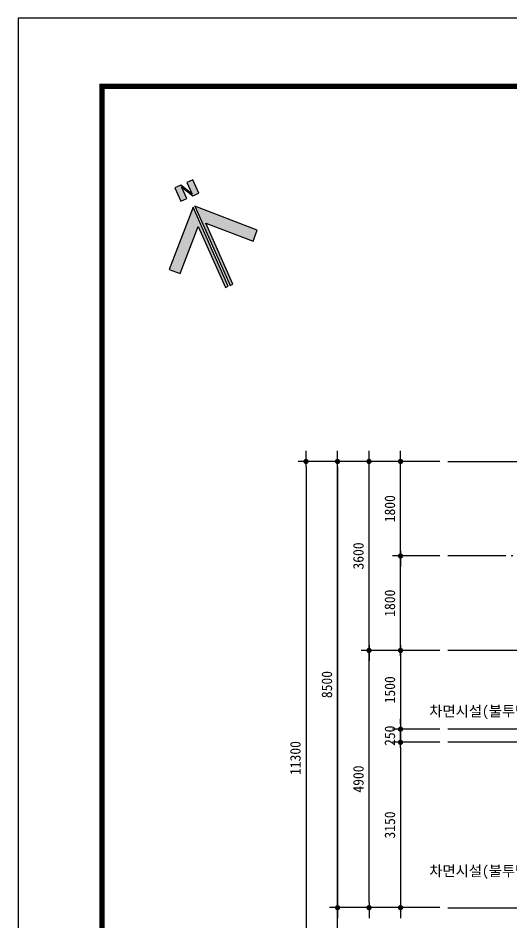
# Model space of a CAD drawing. Header units: millimetres. Extents: x 0 to 42050, y 0 to 29700.
# Drawn here: x 0 to 9407, y 12464 to 29700 of the extents above; entities that cross this region are included whole.
import ezdxf
from ezdxf.enums import TextEntityAlignment as Align

# ---------------------------------------------------------------- set-up
doc = ezdxf.new("R2010")
doc.units = ezdxf.units.MM
doc.header["$LTSCALE"] = 100
doc.linetypes.add('CEN', pattern=[52.3, 50, -1, 0.3, -1])
for name, color, linetype in [('CEN', 1, 'CEN'), ('RXANNOT', 6, 'Continuous'), ('RXDIM', 7, 'Continuous'), ('RXLEADER', 7, 'Continuous')]:
    doc.layers.add(name, color=color, linetype=linetype)
doc.styles.add('굴림체', font='')
doc.styles.get('굴림체').set_extended_font_data('GulimChe')
doc.dimstyles.new('NDIM 100', dxfattribs={"dimscale": 100, "dimtxt": 2, "dimasz": 1, "dimexe": 1.5, "dimexo": 1.5, "dimgap": 1, "dimtad": 1, "dimdec": 0, "dimtxsty": '굴림체', "dimblk1": '_RXDOT', "dimblk2": '_RXDOT', "dimsah": 1, "dimcen": 3, "dimclrd": 6, "dimclre": 6, "dimclrt": 3, "dimazin": 3, "dimtfac": 1, "dimtdec": 0, "dimtix": 1, "dimtmove": 2, "dimatfit": 3, "dimldrblk": '_RXDOT'})

# ---------------------------------------------------------------- blocks, each defined once
blk = doc.blocks.new('A$C641937F6')
h = blk.add_hatch(color=256)
h.paths.add_polyline_path([(17.12, 41.85), (19.62, 37), (22.12, 37), (22.12, 42.5), (19.62, 42.5), (19.62, 37.65), (17.12, 42.5), (14.62, 42.5), (14.62, 37), (17.12, 37)])
h.paths.add_polyline_path([(18.75, 0), (19.95, 0), (19.95, 25.44), (33.57, 11.82), (36.75, 15), (18.75, 33)])
h.paths.add_polyline_path([(18, 0), (18, 33), (0, 15), (3.18, 11.82), (16.8, 25.44), (16.8, 0)])
for points in [[(17.12, 41.85), (19.62, 37), (22.12, 37), (22.12, 42.5), (19.62, 42.5), (19.62, 37.65), (17.12, 42.5), (14.62, 42.5), (14.62, 37), (17.12, 37)], [(18, 0), (18, 33), (0, 15), (3.18, 11.82), (16.8, 25.44), (16.8, 0), (18, 0)], [(18.75, 0), (19.95, 0), (19.95, 25.44), (33.57, 11.82), (36.75, 15), (18.75, 33), (18.75, 0)]]:
    blk.add_lwpolyline(points, close=True)
blk = doc.blocks.new('A$C4838202B')
at = {"color": 2, "const_width": 2}
blk.add_lwpolyline([(32, 26), (810, 26), (810, 568), (32, 568)], close=True, dxfattribs=at)
at = {"layer": 'DEFPOINTS'}
blk.add_lwpolyline([(0, 0), (841, 0), (841, 594), (0, 594)], close=True, dxfattribs=at)
blk = doc.blocks.new('_RXDOT')
at = {"color": 0, "linetype": 'ByBlock'}
blk.add_line((-1, 0), (2, 0), dxfattribs=at)
at = {"color": 0, "linetype": 'ByBlock', "const_width": 0.5}
blk.add_lwpolyline([(-0.25, 0, 1), (0.25, 0, 1)], format="xyb", close=True, dxfattribs=at)
blk = doc.blocks.new('*D33')
at = {"layer": 'DEFPOINTS', "color": 0, "transparency": 16777216}
for p in [(8185, 21254), (6085, 12754), (8185, 12754)]:
    blk.add_point(p, dxfattribs=at)
at = {"layer": 'RXDIM', "color": 6, "lineweight": -2, "transparency": 16777216}
for p, q in [((8035, 21254), (5935, 21254)), ((6085, 21154), (6085, 12854)), ((8035, 12754), (5935, 12754))]:
    blk.add_line(p, q, dxfattribs=at)
at = {"layer": 'RXDIM', "color": 6, "lineweight": -2, "transparency": 16777216, "xscale": 100, "yscale": 100, "zscale": 100}
for p, rotation in [((6085, 21254), 90), ((6085, 12754), 270)]:
    blk.add_blockref('_RXDOT', p, dxfattribs=dict(at, rotation=rotation))
at = {"layer": 'RXDIM', "color": 3, "transparency": 16777216, "insert": (5883, 17004), "char_height": 200, "attachment_point": 5, "rotation": 90, "style": '굴림체'}
blk.add_mtext('\\A1;8500', dxfattribs=at)
blk = doc.blocks.new('*D34')
at = {"layer": 'DEFPOINTS', "color": 0, "transparency": 16777216}
for p in [(6085, 12754), (8185, 12754), (8185, 9954)]:
    blk.add_point(p, dxfattribs=at)
at = {"layer": 'RXDIM', "color": 6, "lineweight": -2, "transparency": 16777216}
for p, q in [((8035, 12754), (5935, 12754)), ((6085, 10054), (6085, 12654)), ((8035, 9954), (5935, 9954))]:
    blk.add_line(p, q, dxfattribs=at)
at = {"layer": 'RXDIM', "color": 6, "lineweight": -2, "transparency": 16777216, "xscale": 100, "yscale": 100, "zscale": 100}
for p, rotation in [((6085, 12754), 90), ((6085, 9954), 270)]:
    blk.add_blockref('_RXDOT', p, dxfattribs=dict(at, rotation=rotation))
at = {"layer": 'RXDIM', "color": 3, "transparency": 16777216, "insert": (5883, 11354), "char_height": 200, "attachment_point": 5, "rotation": 90, "style": '굴림체'}
blk.add_mtext('\\A1;2800', dxfattribs=at)
blk = doc.blocks.new('*D35')
at = {"layer": 'DEFPOINTS', "color": 0, "transparency": 16777216}
for p in [(6685, 17654), (8185, 17654), (8185, 12754)]:
    blk.add_point(p, dxfattribs=at)
at = {"layer": 'RXDIM', "color": 6, "lineweight": -2, "transparency": 16777216}
for p, q in [((8035, 17654), (6535, 17654)), ((6685, 12854), (6685, 17554)), ((8035, 12754), (6535, 12754))]:
    blk.add_line(p, q, dxfattribs=at)
at = {"layer": 'RXDIM', "color": 6, "lineweight": -2, "transparency": 16777216, "xscale": 100, "yscale": 100, "zscale": 100}
for p, rotation in [((6685, 17654), 90), ((6685, 12754), 270)]:
    blk.add_blockref('_RXDOT', p, dxfattribs=dict(at, rotation=rotation))
at = {"layer": 'RXDIM', "color": 3, "transparency": 16777216, "insert": (6483, 15204), "char_height": 200, "attachment_point": 5, "rotation": 90, "style": '굴림체'}
blk.add_mtext('\\A1;4900', dxfattribs=at)
blk = doc.blocks.new('*D36')
at = {"layer": 'DEFPOINTS', "color": 0, "transparency": 16777216}
for p in [(7285, 19454), (8185, 19454), (8185, 17654)]:
    blk.add_point(p, dxfattribs=at)
at = {"layer": 'RXDIM', "color": 6, "lineweight": -2, "transparency": 16777216}
for p, q in [((8035, 19454), (7135, 19454)), ((7285, 17754), (7285, 19354)), ((8035, 17654), (7135, 17654))]:
    blk.add_line(p, q, dxfattribs=at)
at = {"layer": 'RXDIM', "color": 6, "lineweight": -2, "transparency": 16777216, "xscale": 100, "yscale": 100, "zscale": 100}
for p, rotation in [((7285, 19454), 90), ((7285, 17654), 270)]:
    blk.add_blockref('_RXDOT', p, dxfattribs=dict(at, rotation=rotation))
at = {"layer": 'RXDIM', "color": 3, "transparency": 16777216, "insert": (7083, 18554), "char_height": 200, "attachment_point": 5, "rotation": 90, "style": '굴림체'}
blk.add_mtext('\\A1;1800', dxfattribs=at)
blk = doc.blocks.new('*D37')
at = {"layer": 'DEFPOINTS', "color": 0, "transparency": 16777216}
for p in [(7285, 21254), (8185, 21254), (8185, 19454)]:
    blk.add_point(p, dxfattribs=at)
at = {"layer": 'RXDIM', "color": 6, "lineweight": -2, "transparency": 16777216}
for p, q in [((8035, 21254), (7135, 21254)), ((7285, 19554), (7285, 21154)), ((8035, 19454), (7135, 19454))]:
    blk.add_line(p, q, dxfattribs=at)
at = {"layer": 'RXDIM', "color": 6, "lineweight": -2, "transparency": 16777216, "xscale": 100, "yscale": 100, "zscale": 100}
for p, rotation in [((7285, 21254), 90), ((7285, 19454), 270)]:
    blk.add_blockref('_RXDOT', p, dxfattribs=dict(at, rotation=rotation))
at = {"layer": 'RXDIM', "color": 3, "transparency": 16777216, "insert": (7083, 20354), "char_height": 200, "attachment_point": 5, "rotation": 90, "style": '굴림체'}
blk.add_mtext('\\A1;1800', dxfattribs=at)
blk = doc.blocks.new('*D38')
at = {"layer": 'DEFPOINTS', "color": 0, "transparency": 16777216}
for p in [(6085, 21254), (8185, 21254), (8185, 12754)]:
    blk.add_point(p, dxfattribs=at)
at = {"layer": 'RXDIM', "color": 6, "lineweight": -2, "transparency": 16777216}
for p, q in [((8035, 21254), (5935, 21254)), ((6085, 12854), (6085, 21154)), ((8035, 12754), (5935, 12754))]:
    blk.add_line(p, q, dxfattribs=at)
at = {"layer": 'RXDIM', "color": 6, "lineweight": -2, "transparency": 16777216, "xscale": 100, "yscale": 100, "zscale": 100}
for p, rotation in [((6085, 21254), 90), ((6085, 12754), 270)]:
    blk.add_blockref('_RXDOT', p, dxfattribs=dict(at, rotation=rotation))
at = {"layer": 'RXDIM', "color": 3, "transparency": 16777216, "insert": (5883, 17004), "char_height": 200, "attachment_point": 5, "rotation": 90, "style": '굴림체'}
blk.add_mtext('\\A1;8500', dxfattribs=at)
blk = doc.blocks.new('*D39')
at = {"layer": 'DEFPOINTS', "color": 0, "transparency": 16777216}
for p in [(8185, 21254), (5485, 9954), (8185, 9954)]:
    blk.add_point(p, dxfattribs=at)
at = {"layer": 'RXDIM', "color": 6, "lineweight": -2, "transparency": 16777216}
for p, q in [((8035, 21254), (5335, 21254)), ((5485, 21154), (5485, 10054)), ((8035, 9954), (5335, 9954))]:
    blk.add_line(p, q, dxfattribs=at)
at = {"layer": 'RXDIM', "color": 6, "lineweight": -2, "transparency": 16777216, "xscale": 100, "yscale": 100, "zscale": 100}
for p, rotation in [((5485, 21254), 90), ((5485, 9954), 270)]:
    blk.add_blockref('_RXDOT', p, dxfattribs=dict(at, rotation=rotation))
at = {"layer": 'RXDIM', "color": 3, "transparency": 16777216, "insert": (5283, 15604), "char_height": 200, "attachment_point": 5, "rotation": 90, "style": '굴림체'}
blk.add_mtext('\\A1;11300', dxfattribs=at)
blk = doc.blocks.new('*D59')
at = {"layer": 'DEFPOINTS', "color": 0, "transparency": 16777216}
for p in [(8185, 17654), (7285, 16154), (8185, 16154)]:
    blk.add_point(p, dxfattribs=at)
at = {"layer": 'RXDIM', "color": 6, "lineweight": -2, "transparency": 16777216}
for p, q in [((8035, 17654), (7135, 17654)), ((7285, 17554), (7285, 16254)), ((8035, 16154), (7135, 16154))]:
    blk.add_line(p, q, dxfattribs=at)
at = {"layer": 'RXDIM', "color": 6, "lineweight": -2, "transparency": 16777216, "xscale": 100, "yscale": 100, "zscale": 100}
for p, rotation in [((7285, 17654), 90), ((7285, 16154), 270)]:
    blk.add_blockref('_RXDOT', p, dxfattribs=dict(at, rotation=rotation))
at = {"layer": 'RXDIM', "color": 3, "transparency": 16777216, "insert": (7083, 16904), "char_height": 200, "attachment_point": 5, "rotation": 90, "style": '굴림체'}
blk.add_mtext('\\A1;1500', dxfattribs=at)
blk = doc.blocks.new('*D60')
at = {"layer": 'DEFPOINTS', "color": 0, "transparency": 16777216}
for p in [(8185, 16154), (7285, 15904), (8185, 15904)]:
    blk.add_point(p, dxfattribs=at)
at = {"layer": 'RXDIM', "color": 6, "lineweight": -2, "transparency": 16777216}
for p, q in [((7285, 16254), (7285, 16354)), ((8035, 16154), (7135, 16154)), ((7285, 16154), (7285, 15904)), ((8035, 15904), (7135, 15904)), ((7285, 15804), (7285, 15704))]:
    blk.add_line(p, q, dxfattribs=at)
at = {"layer": 'RXDIM', "color": 6, "lineweight": -2, "transparency": 16777216, "xscale": 100, "yscale": 100, "zscale": 100}
for p, rotation in [((7285, 16154), 270), ((7285, 15904), 90)]:
    blk.add_blockref('_RXDOT', p, dxfattribs=dict(at, rotation=rotation))
at = {"layer": 'RXDIM', "color": 3, "transparency": 16777216, "insert": (7083, 16029), "char_height": 200, "attachment_point": 5, "rotation": 90, "style": '굴림체'}
blk.add_mtext('\\A1;250', dxfattribs=at)
blk = doc.blocks.new('*D61')
at = {"layer": 'DEFPOINTS', "color": 0, "transparency": 16777216}
for p in [(8185, 15904), (7285, 12754), (8185, 12754)]:
    blk.add_point(p, dxfattribs=at)
at = {"layer": 'RXDIM', "color": 6, "lineweight": -2, "transparency": 16777216}
for p, q in [((8035, 15904), (7135, 15904)), ((7285, 15804), (7285, 12854)), ((8035, 12754), (7135, 12754))]:
    blk.add_line(p, q, dxfattribs=at)
at = {"layer": 'RXDIM', "color": 6, "lineweight": -2, "transparency": 16777216, "xscale": 100, "yscale": 100, "zscale": 100}
for p, rotation in [((7285, 15904), 90), ((7285, 12754), 270)]:
    blk.add_blockref('_RXDOT', p, dxfattribs=dict(at, rotation=rotation))
at = {"layer": 'RXDIM', "color": 3, "transparency": 16777216, "insert": (7083, 14329), "char_height": 200, "attachment_point": 5, "rotation": 90, "style": '굴림체'}
blk.add_mtext('\\A1;3150', dxfattribs=at)
blk = doc.blocks.new('*D62')
at = {"layer": 'DEFPOINTS', "color": 0, "transparency": 16777216}
for p in [(6685, 21254), (8185, 21254), (8185, 17654)]:
    blk.add_point(p, dxfattribs=at)
at = {"layer": 'RXDIM', "color": 6, "lineweight": -2, "transparency": 16777216}
for p, q in [((8035, 21254), (6535, 21254)), ((6685, 17754), (6685, 21154)), ((8035, 17654), (6535, 17654))]:
    blk.add_line(p, q, dxfattribs=at)
at = {"layer": 'RXDIM', "color": 6, "lineweight": -2, "transparency": 16777216, "xscale": 100, "yscale": 100, "zscale": 100}
for p, rotation in [((6685, 21254), 90), ((6685, 17654), 270)]:
    blk.add_blockref('_RXDOT', p, dxfattribs=dict(at, rotation=rotation))
at = {"layer": 'RXDIM', "color": 3, "transparency": 16777216, "insert": (6483, 19454), "char_height": 200, "attachment_point": 5, "rotation": 90, "style": '굴림체'}
blk.add_mtext('\\A1;3600', dxfattribs=at)
blk = doc.blocks.new('*B69', base_point=(12245, 13454))
at = {"layer": 'RXLEADER', "color": 6}
blk.add_lwpolyline([(12195, 13454), (10801, 13454)], dxfattribs=at)
at = {"layer": 'RXLEADER', "color": 6, "const_width": 50}
blk.add_lwpolyline([(12270, 13454, 1), (12220, 13454, 1)], format="xyb", close=True, dxfattribs=at)
at = {"layer": 'RXANNOT', "color": 3, "style": '굴림체'}
blk.add_text('차면시설(불투명쉬트지)', height=200, dxfattribs=at).set_placement((10601, 13454), align=Align.MIDDLE_RIGHT)
blk = doc.blocks.new('*B70', base_point=(11645, 16498))
at = {"layer": 'RXLEADER', "color": 6, "const_width": 50}
blk.add_lwpolyline([(11670, 16498, 1), (11620, 16498, 1)], format="xyb", close=True, dxfattribs=at)
at = {"layer": 'RXLEADER', "color": 6}
blk.add_lwpolyline([(11595, 16498), (10801, 16498)], dxfattribs=at)
at = {"layer": 'RXANNOT', "color": 3, "style": '굴림체'}
blk.add_text('차면시설(불투명쉬트지)', height=200, dxfattribs=at).set_placement((10601, 16498), align=Align.MIDDLE_RIGHT)

msp = doc.modelspace()

# ---------------------------------------------------------------- linework, layer by layer
msp.add_lwpolyline([(37500, 28400), (1600, 28400), (1600, 1300), (37500, 1300)], close=True)
at = {"layer": 'CEN'}
for p, q in [((8185.2, 21253.7), (31357.6, 21253.7)), ((14523.1, 19453.7), (8185.2, 19453.7)), ((31357.6, 17653.7), (8185.2, 17653.7)), ((31357.6, 16153.7), (8185.2, 16153.7)), ((15960.4, 15903.7), (8185.2, 15903.7)), ((8185.2, 12753.7), (31357.6, 12753.7))]:
    msp.add_line(p, q, dxfattribs=at)

# ---------------------------------------------------------------- block references
at = {"xscale": 50, "yscale": 50, "zscale": 50}
msp.add_blockref('A$C4838202B', (0, 0), dxfattribs=at)
at = {"xscale": 49.99999999993979, "yscale": 50, "zscale": 50, "rotation": 23.94946729215702}
msp.add_blockref('A$C641937F6', (3180.7, 24227.9), dxfattribs=at)
at = {"layer": 'RXLEADER', "color": 6}
for name, p in [('*B70', (11645.2, 16498)), ('*B69', (12245.2, 13453.7))]:
    msp.add_blockref(name, p, dxfattribs=at)

# ---------------------------------------------------------------- dimensions: what is measured, and where the dimension line sits
at = {"layer": 'RXDIM'}
for base, p1, p2, picture, middle in [((5485.2, 9953.7), (8185.2, 21253.7), (8185.2, 9953.7), '*D39', (5282.6, 15603.7)), ((6085.2, 12753.7), (8185.2, 21253.7), (8185.2, 12753.7), '*D33', (5883, 17003.7)), ((6085.2, 21253.7), (8185.2, 12753.7), (8185.2, 21253.7), '*D38', (5883, 17003.7)), ((6685.2, 21253.7), (8185.2, 17653.7), (8185.2, 21253.7), '*D62', (6483, 19453.7)), ((7285.2, 21253.7), (8185.2, 19453.7), (8185.2, 21253.7), '*D37', (7082.6, 20353.7)), ((7285.2, 19453.7), (8185.2, 17653.7), (8185.2, 19453.7), '*D36', (7082.6, 18553.7)), ((6685.2, 17653.7), (8185.2, 12753.7), (8185.2, 17653.7), '*D35', (6482.7, 15203.7)), ((7285.2, 16153.7), (8185.2, 17653.7), (8185.2, 16153.7), '*D59', (7082.6, 16903.7)), ((7285.2, 15903.7), (8185.2, 16153.7), (8185.2, 15903.7), '*D60', (7083, 16028.7)), ((7285.2, 12753.7), (8185.2, 15903.7), (8185.2, 12753.7), '*D61', (7082.6, 14328.7)), ((6085.2, 12753.7), (8185.2, 9953.7), (8185.2, 12753.7), '*D34', (5883, 11353.7))]:
    dim = msp.add_linear_dim(base=base, p1=p1, p2=p2, angle=90, dimstyle='NDIM 100', dxfattribs=at)
    dim.commit()
    dim.dimension.update_dxf_attribs({"geometry": picture, "text_midpoint": middle})

doc.saveas('drawing.dxf')
